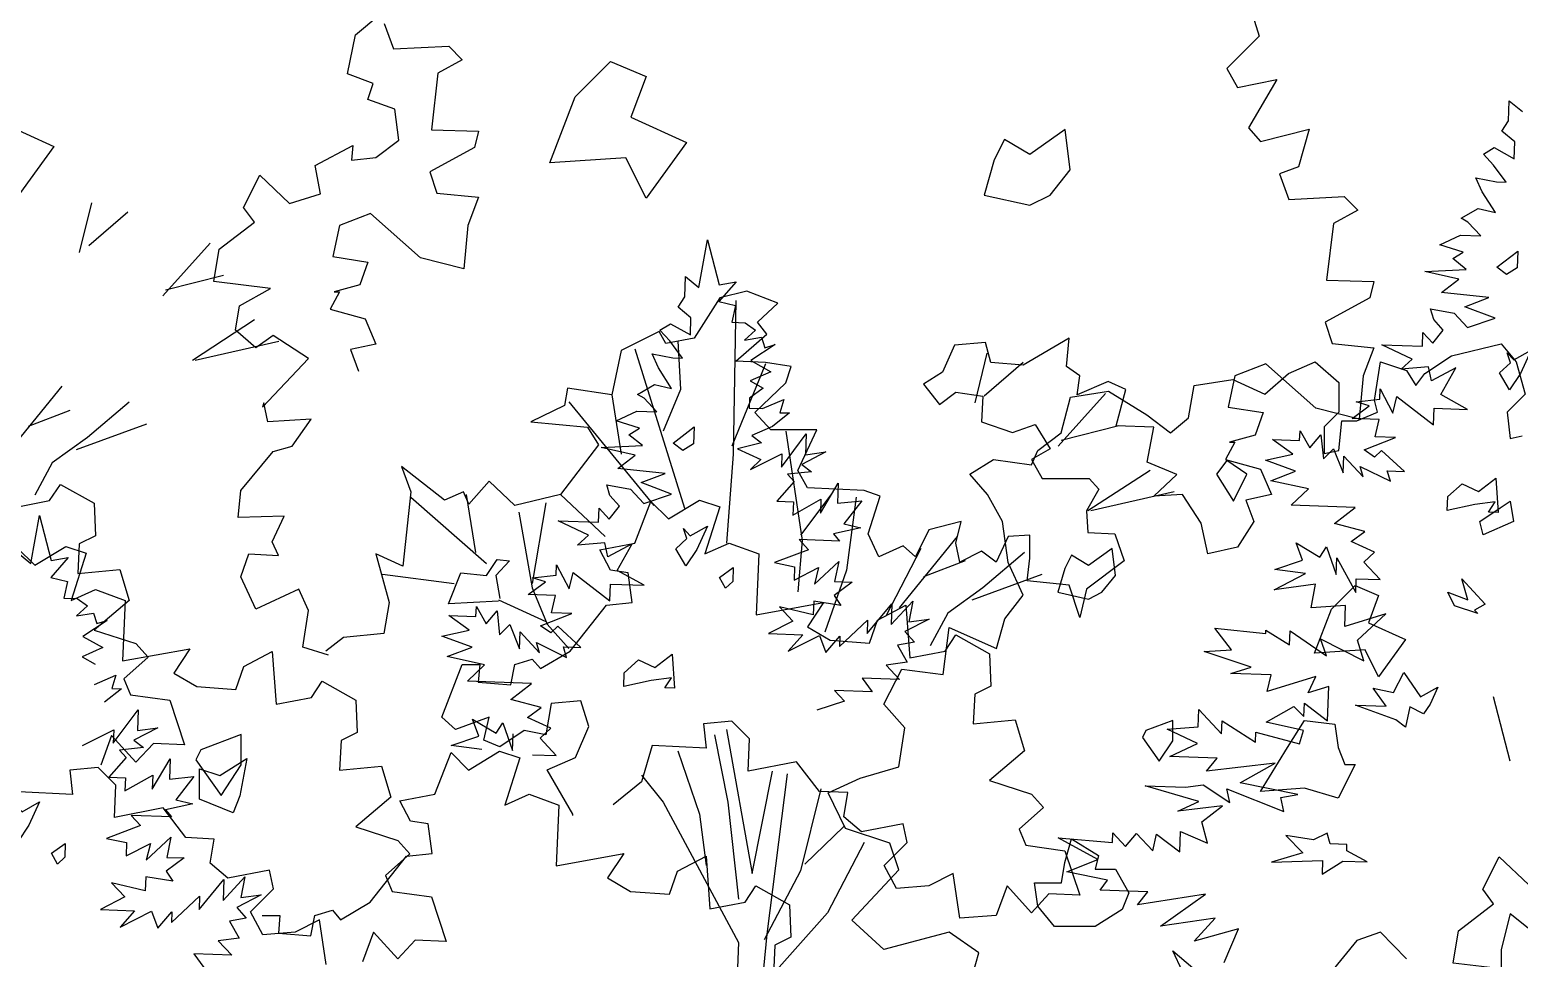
# Model space of a CAD drawing. Header units: inches. Extents: x 11.9 to 85.3, y 21.1 to 37.4.
# Drawn here: x 21.047 to 21.57, y 23.614 to 23.94 of the extents above; entities that cross this region are included whole.
import ezdxf

# ---------------------------------------------------------------- set-up
doc = ezdxf.new("R2010")
doc.units = ezdxf.units.IN
doc.header["$MEASUREMENT"] = 0
doc.layers.add('CAY', color=94, linetype='Continuous')
doc.layers.add('CAY-3', color=61, linetype='Continuous')

# ---------------------------------------------------------------- blocks, each defined once
blk = doc.blocks.new('A$C76451831')
at = {"layer": 'CAY'}
for p, q in [((5943, 1269.4), (5949.7, 1306.8)), ((5949.7, 1306.8), (5958.9, 1271.5)), ((5931.9, 1262.1), (5932.4, 1277.9)), ((5932.4, 1277.9), (5943, 1269.4)), ((5972.1, 1273.8), (5958.5, 1258.4)), ((5958.9, 1271.5), (5972.1, 1273.8)), ((5926.6, 1254.1), (5931.9, 1262.1)), ((5958.5, 1258.4), (5971.5, 1255.2)), ((5936.7, 1245.6), (5926.6, 1254.1)), ((5971.5, 1255.2), (5968.8, 1242.2)), ((5912.4, 1236), (5920.7, 1241.1)), ((5920.2, 1227.6), (5912.4, 1236)), ((5920.7, 1241.1), (5936.3, 1232.4)), ((5936.3, 1232.4), (5936.7, 1245.6)), ((5968.8, 1242.2), (5979.2, 1241.8)), ((5987.1, 1236.1), (5978.7, 1228.2)), ((5979.2, 1241.8), (5987.1, 1236.1)), ((5930.2, 1214.1), (5920.2, 1227.6)), ((5978.7, 1228.2), (5991.9, 1230.5)), ((6002.6, 1224.7), (5983.6, 1212.2)), ((5991.9, 1230.5), (5994.4, 1222.3)), ((5994.4, 1222.3), (6002.6, 1224.7)), ((5906.3, 1217.6), (5922.5, 1214.3)), ((5911.3, 1206.6), (5906.3, 1217.6)), ((5922.5, 1214.3), (5930.2, 1214.1)), ((5983.6, 1212.2), (5999.1, 1203.5)), ((5921.6, 1190.3), (5911.3, 1206.6)), ((5999.1, 1203.5), (5983, 1196.4)), ((5894.8, 1185.8), (5908.2, 1193.5)), ((5908.2, 1193.5), (5921.6, 1190.3)), ((5993.3, 1190.6), (5982.6, 1182.8)), ((5983, 1196.4), (5993.3, 1190.6)), ((5900.1, 1182.9), (5894.8, 1185.8)), ((5910.1, 1172.2), (5900.1, 1182.9)), ((5982.6, 1182.8), (5982.3, 1175.1)), ((5992.7, 1174.7), (6009.3, 1181.8)), ((6009.3, 1181.8), (6006.2, 1171.5)), ((5878.2, 1165.1), (5894.3, 1172.7)), ((5896.6, 1159.5), (5878.2, 1165.1)), ((5894.3, 1172.7), (5910.1, 1172.2)), ((5982.3, 1175.1), (5992.7, 1174.7)), ((6013.9, 1171.3), (6000.4, 1160.8)), ((6006.2, 1171.5), (6013.9, 1171.3)), ((5888.2, 1154.3), (5896.6, 1159.5)), ((5898.8, 1145.8), (5888.2, 1154.3)), ((6000.4, 1160.8), (5984.3, 1153.7)), ((5984.3, 1153.7), (5991.8, 1148)), ((6007.4, 1128.9), (6026.9, 1154.9)), ((6026.9, 1154.9), (6026.3, 1138.6)), ((5866.6, 1144.2), (5898.8, 1145.8)), ((5893.1, 1138.3), (5866.6, 1144.2)), ((5991.8, 1148), (5973, 1143.2)), ((5973, 1143.2), (5991.3, 1134.9)), ((5879.6, 1127.9), (5893.1, 1138.3)), ((5983.3, 1127), (6007.8, 1139.3)), ((5991.3, 1134.9), (5983.3, 1127)), ((6007.8, 1139.3), (6007.4, 1128.9)), ((6042.3, 1140.8), (6023.3, 1131)), ((6023.3, 1131), (6030.9, 1125.3)), ((6026.3, 1138.6), (6042.3, 1140.8)), ((5916.6, 1123.9), (5879.6, 1127.9)), ((5897.8, 1116.8), (5916.6, 1123.9)), ((6030.9, 1125.3), (6012.2, 1123.3)), ((6012.2, 1123.3), (6017.4, 1117.6)), ((5435.2, 1102.7), (5443.6, 1115.3)), ((5443.6, 1115.3), (5470, 1100.6)), ((5871, 1115), (5889.4, 1111.7)), ((5873.4, 1106.8), (5871, 1115)), ((5880.8, 1098.4), (5873.4, 1106.8)), ((5889.4, 1111.7), (5899.9, 1100.4)), ((5921.5, 1107.8), (5897.8, 1116.8)), ((5899.9, 1100.4), (5921.5, 1107.8)), ((6017.4, 1117.6), (6003.8, 1102.2)), ((6037.9, 1092.9), (6051.8, 1116.4)), ((6051.8, 1116.4), (6051.3, 1100.6)), ((5407.8, 1097.4), (5435.2, 1102.7)), ((5470, 1100.6), (5471.1, 1075.2)), ((5864.5, 1085.8), (5864.9, 1096.7)), ((5864.9, 1096.7), (5872.8, 1088.2)), ((5872.8, 1088.2), (5880.8, 1098.4)), ((6003.8, 1102.2), (6016.9, 1101.8)), ((6016.5, 1091.4), (6038.3, 1103.8)), ((6016.9, 1101.8), (6016.5, 1091.4)), ((6038.3, 1103.8), (6037.9, 1092.9)), ((6051.3, 1100.6), (6070.4, 1102.6)), ((6070.4, 1102.6), (6056.2, 1084.5)), ((5420.6, 1053.6), (5427.3, 1091)), ((5427.3, 1091), (5436.5, 1055.8)), ((5856.5, 1075.7), (5832.8, 1086.9)), ((5832.8, 1086.9), (5864.5, 1085.8)), ((6056.2, 1084.5), (6069.6, 1081.4)), ((5471.1, 1075.2), (5458.4, 1068.9)), ((5848, 1067.8), (5856.5, 1075.7)), ((6053, 1071.1), (6021.3, 1072.2)), ((6021.3, 1072.2), (6028.7, 1064.2)), ((6069.6, 1081.4), (6048.2, 1076.7)), ((6048.2, 1076.7), (6053, 1071.1)), ((5410, 1062.2), (5420.6, 1053.6)), ((5458.4, 1068.9), (5457.3, 1045.7)), ((5869.4, 1069.8), (5848, 1067.8)), ((5871.7, 1058.8), (5869.4, 1069.8)), ((5890.7, 1069), (5871.7, 1058.8)), ((5879.1, 1048.1), (5890.7, 1069)), ((6028.7, 1064.2), (6002.1, 1054.3)), ((5449.8, 1058.1), (5436.1, 1042.7)), ((5436.5, 1055.8), (5449.8, 1058.1)), ((5457.3, 1045.7), (5490, 1048.9)), ((5490, 1048.9), (5497.4, 1024.6)), ((5831.4, 1044.3), (5831.6, 1052.5)), ((5831.6, 1052.5), (5841.4, 1033.6)), ((6002.1, 1054.3), (6017.8, 1051)), ((6017.8, 1051), (6017.5, 1040.6)), ((6017.5, 1040.6), (6036.4, 1050.3)), ((6033.2, 1037.3), (6052.4, 1055.2)), ((6036.4, 1050.3), (6033.2, 1037.3)), ((6052.4, 1055.2), (6049.1, 1039.5)), ((5436.1, 1042.7), (5449.1, 1039.5)), ((5449.1, 1039.5), (5446.4, 1026.4)), ((5809.5, 1029.2), (5823, 1039.2)), ((5812.7, 1042.3), (5831.4, 1044.3)), ((5823, 1039.2), (5812.7, 1042.3)), ((5841.4, 1033.6), (5844.6, 1046.6)), ((5844.6, 1046.6), (5873.3, 1024.3)), ((5873.3, 1024.3), (5873.7, 1037.4)), ((5873.7, 1037.4), (5900, 1036.5)), ((5900, 1036.5), (5879.1, 1048.1)), ((6062.7, 1039), (6048.8, 1028.6)), ((6049.1, 1039.5), (6062.7, 1039)), ((5446.4, 1026.4), (5456.8, 1026.1)), ((5456.8, 1026.1), (5464.8, 1020.4)), ((5830.8, 1028.5), (5809.5, 1029.2)), ((5827.6, 1015), (5830.8, 1028.5)), ((6048.8, 1028.6), (6053.9, 1020.7)), ((5464.8, 1020.4), (5456.3, 1012.5)), ((5456.3, 1012.5), (5469.5, 1014.7)), ((5469.5, 1014.7), (5472, 1006.5)), ((5497.4, 1024.6), (5470, 1001.4)), ((5768.6, 1012.1), (5768.9, 1019.8)), ((5768.9, 1019.8), (5776.6, 1006.4)), ((5776.6, 1006.4), (5785.1, 1016.5)), ((5785.1, 1016.5), (5787.1, 997.8)), ((5819.1, 1004.9), (5843.5, 1014.5)), ((5843.5, 1014.5), (5827.6, 1015)), ((6005.9, 1019.7), (6016.3, 1008.4)), ((6032.4, 1013.3), (6005.9, 1019.7)), ((6032.8, 1024.2), (6032.4, 1013.3)), ((6053.9, 1020.7), (6032.8, 1024.2)), ((6074.5, 998.7), (6093.9, 1022)), ((6093.3, 1005.7), (6110.2, 1024.2)), ((6093.9, 1022), (6093.3, 1005.7)), ((6110.2, 1024.2), (6107, 1008)), ((5480.2, 1008.9), (5461.2, 996.5)), ((5472, 1006.5), (5480.2, 1008.9)), ((5747.3, 1012.8), (5768.6, 1012.1)), ((5763.2, 1001.4), (5747.3, 1012.8)), ((5787.1, 997.8), (5795.1, 1005.7)), ((5795.1, 1005.7), (5802.6, 986.9)), ((5827.1, 999.2), (5819.1, 1004.9)), ((5832.7, 1004.4), (5827.1, 999.2)), ((5850.7, 987.9), (5832.7, 1004.4)), ((6016.3, 1008.4), (5997.4, 998.7)), ((6052.8, 988.6), (6074.8, 1009.1)), ((6074.8, 1009.1), (6074.5, 998.7)), ((6122.9, 1010.1), (6104, 1000.4)), ((6107, 1008), (6122.9, 1010.1)), ((5461.2, 996.5), (5476.8, 987.8)), ((5470, 1001.4), (5502.7, 990.9)), ((5502.7, 990.9), (5512.2, 980.3)), ((5741.8, 996.7), (5763.2, 1001.4)), ((5765.5, 988.2), (5741.8, 996.7)), ((5802.6, 986.9), (5803.1, 1000)), ((5803.1, 1000), (5818.4, 983.6)), ((5818.4, 983.6), (5815.9, 991.8)), ((5815.9, 991.8), (5839.5, 980.1)), ((5997.4, 998.7), (6024.1, 997.7)), ((6024.1, 997.7), (6012.8, 985)), ((6012.8, 985), (6037.3, 997.3)), ((6037.3, 997.3), (6042.2, 983.9)), ((6042.2, 983.9), (6053.1, 996.7)), ((6053.1, 996.7), (6052.8, 988.6)), ((6111.4, 992), (6098.2, 989.7)), ((6104, 1000.4), (6111.4, 992)), ((5476.8, 987.8), (5460.6, 980.6)), ((5460.6, 980.6), (5470.9, 974.8)), ((5512.2, 980.3), (5493.2, 963.4)), ((5746.2, 980.7), (5765.5, 988.2)), ((5775.4, 974.2), (5746.2, 980.7)), ((5839.5, 980.1), (5837.1, 988.4)), ((5837.1, 988.4), (5850.7, 987.9)), ((6098.2, 989.7), (6105.9, 976.3)), ((5761.9, 961.5), (5775.4, 974.2)), ((6105.9, 976.3), (6089.5, 974.1)), ((6089.5, 974.1), (6099.9, 962.9)), ((5470.3, 959), (5486.9, 966.1)), ((5491.5, 955.5), (5478, 945.1)), ((5486.9, 966.1), (5483.8, 955.8)), ((5483.8, 955.8), (5491.5, 955.5)), ((5493.2, 963.4), (5498.5, 950.8)), ((5812.1, 959.8), (5761.9, 961.5)), ((5795.8, 947.2), (5812.1, 959.8)), ((6070.5, 963.9), (6078.3, 953.2)), ((6099.9, 962.9), (6070.5, 963.9)), ((5498.5, 950.8), (5529.1, 946.6)), ((5529.1, 946.6), (5540.7, 911.8)), ((5819.6, 940.9), (5795.8, 947.2)), ((6056.8, 945.8), (6035.2, 938.9)), ((6078.3, 953.2), (6048.9, 954.2)), ((6048.9, 954.2), (6056.8, 945.8)), ((5485, 913.1), (5504.5, 939.2)), ((5504.5, 939.2), (5503.9, 922.9)), ((5770.8, 918.6), (5765.8, 931.9)), ((5765.8, 931.9), (5784.4, 920.9)), ((5808.9, 933.2), (5819.6, 940.9)), ((5827.2, 924.8), (5808.9, 933.2)), ((5460.9, 911.2), (5485.4, 923.5)), ((5485.4, 923.5), (5485, 913.1)), ((5519.9, 925), (5501, 915.3)), ((5503.9, 922.9), (5519.9, 925)), ((5784.4, 920.9), (5789.7, 928.8)), ((5789.7, 928.8), (5797.1, 907.3)), ((5797.1, 907.3), (5797.6, 920.4)), ((5818.7, 916.9), (5827.2, 924.8)), ((5483.7, 919.1), (5475.3, 895.9)), ((5502.7, 898.1), (5483.7, 919.1)), ((5508.5, 909.6), (5489.8, 907.5)), ((5501, 915.3), (5508.5, 909.6)), ((5516.4, 912.8), (5502.7, 898.1)), ((5540.7, 911.8), (5516.4, 912.8)), ((5749.2, 911.2), (5770.8, 918.6)), ((5773.1, 908.1), (5749.2, 911.2)), ((5831.4, 903.4), (5818.7, 916.9)), ((5495.1, 901.9), (5481.4, 886.5)), ((5489.8, 907.5), (5495.1, 901.9)), ((5515.5, 877.1), (5529.5, 900.7)), ((5529.5, 900.7), (5528.9, 884.8)), ((5812.9, 904), (5831.4, 903.4)), ((5481.4, 886.5), (5494.5, 886)), ((5494.1, 875.6), (5515.9, 888)), ((5494.5, 886), (5494.1, 875.6)), ((5515.9, 888), (5515.5, 877.1)), ((5528.9, 884.8), (5548, 886.9)), ((5548, 886.9), (5533.8, 868.8)), ((5547.3, 865.6), (5525.8, 860.9)), ((5533.8, 868.8), (5547.3, 865.6)), ((5498.9, 856.4), (5506.3, 848.5)), ((5530.6, 855.3), (5498.9, 856.4)), ((5525.8, 860.9), (5530.6, 855.3)), ((5506.3, 848.5), (5479.7, 838.5)), ((5510.8, 821.5), (5530, 839.5)), ((5530, 839.5), (5526.8, 823.7)), ((5479.7, 838.5), (5495.4, 835.2)), ((5495.4, 835.2), (5495.1, 824.8)), ((5495.1, 824.8), (5514, 834.6)), ((5514, 834.6), (5510.8, 821.5)), ((5540.3, 823.2), (5526.4, 812.8)), ((5526.8, 823.7), (5540.3, 823.2)), ((5510, 797.5), (5483.5, 803.9)), ((5483.5, 803.9), (5494, 792.7)), ((5510.4, 808.4), (5510, 797.5)), ((5531.5, 805), (5510.4, 808.4)), ((5526.4, 812.8), (5531.5, 805)), ((5552.1, 782.9), (5571.5, 806.3)), ((5570.9, 790), (5587.9, 808.4)), ((5571.5, 806.3), (5570.9, 790)), ((5587.9, 808.4), (5584.6, 792.2)), ((5494, 792.7), (5475, 782.9)), ((5530.4, 772.8), (5552.4, 793.3)), ((5552.4, 793.3), (5552.1, 782.9)), ((5600.5, 794.4), (5581.6, 784.6)), ((5584.6, 792.2), (5600.5, 794.4)), ((5475, 782.9), (5501.7, 782)), ((5501.7, 782), (5490.4, 769.2)), ((5490.4, 769.2), (5514.9, 781.5)), ((5514.9, 781.5), (5519.8, 768.2)), ((5519.8, 768.2), (5530.7, 781)), ((5530.7, 781), (5530.4, 772.8)), ((5581.6, 784.6), (5589, 776.2)), ((5589, 776.2), (5575.8, 773.9)), ((5575.8, 773.9), (5583.5, 760.5)), ((5583.5, 760.5), (5567.1, 758.4)), ((5567.1, 758.4), (5577.6, 747.1)), ((5577.6, 747.1), (5548.1, 748.2)), ((5548.1, 748.2), (5555.9, 737.5))]:
    blk.add_line(p, q, dxfattribs=at)
for points in [[(4202.3, 1718.9), (4168.5, 1716.7), (4165.4, 1731.5), (4164.3, 1728.3), (4200.2, 1766.3), (4172.8, 1784.2), (4159, 1774.7), (4143.2, 1788.5), (4146.4, 1807.4), (4170.6, 1821.2), (4126.4, 1826.4), (4130.6, 1851.7), (4158, 1872.8), (4149.6, 1884.4), (4162.2, 1909.7), (4185.4, 1887.6)], [(5696.8, 1476), (5704.1, 1456), (5747.4, 1458.1), (5757.9, 1447.5), (5738.9, 1437), (5733.7, 1392.7), (5770.6, 1391.6), (5767.4, 1379), (5732.6, 1360), (5737.9, 1343.1), (5770.6, 1340), (5762.2, 1317.8), (5759, 1284.1), (5725.2, 1292.5), (5686.2, 1327.3), (5662, 1317.8), (5656.7, 1293.6), (5684.1, 1289.3), (5677.8, 1271.4), (5657.7, 1266.1), (5662, 1266.1), (5654.6, 1252.4), (5682, 1245), (5690.4, 1225), (5670.4, 1220.8), (5676.7, 1203.9)], [(530, 749.3), (509.9, 755.6), (514.2, 784.1), (506.8, 800.9), (473, 785.1), (461.4, 810.4), (467.7, 828.4), (490.9, 827.3), (485.7, 837.9), (495.2, 857.9), (459.3, 856.8), (461.4, 877.9), (486.7, 908.5), (501.5, 912.7), (516.3, 933.8), (482.5, 931.7), (479.3, 946.5), (478.3, 943.3), (514.2, 981.3), (486.7, 999.2), (473, 989.7), (457.2, 1003.4), (460.4, 1022.4), (484.6, 1036.1), (440.3, 1041.4), (444.5, 1066.7), (472, 1087.8), (463.5, 1099.4), (476.2, 1124.7), (499.4, 1102.6), (523.6, 1110), (519.4, 1132.1), (549, 1147.9), (547.9, 1136.3), (566.9, 1138.4), (584.8, 1152.1), (581.7, 1176.4), (560.6, 1183.8), (564.8, 1196.4), (544.7, 1203.8), (551.1, 1234.4), (570.1, 1250.2)], [(1251.4, 1253.4), (1257.7, 1233.4), (1232.4, 1208), (1240.8, 1193.3), (1271.4, 1199.6), (1249.3, 1161.6), (1258.8, 1151.1), (1296.7, 1160.6), (1288.3, 1131.1), (1273.5, 1125.8), (1280.9, 1105.7), (1324.2, 1107.9), (1334.7, 1097.3), (1315.7, 1086.8), (1310.4, 1042.5), (1347.4, 1041.4), (1344.2, 1028.7), (1309.4, 1009.8), (1314.7, 992.9), (1347.4, 989.7), (1338.9, 967.6), (1335.8, 933.8), (1302, 942.3), (1263, 977.1), (1238.7, 967.6), (1233.4, 943.3), (1260.9, 939.1), (1254.5, 921.2), (1234.5, 915.9), (1238.7, 915.9), (1231.3, 902.2), (1258.8, 894.8), (1267.2, 874.8), (1247.2, 870.5), (1253.5, 853.7)], [(5467.9, 1335.7), (5458.4, 1296.7)], [(5496.4, 1328.4), (5465.8, 1302)], [(5560.7, 1304.1), (5523.8, 1263)], [(5571.3, 1278.8), (5525.9, 1267.2)], [(5595.5, 1244), (5547, 1212.3)], [(5614.5, 1227.1), (5549.1, 1212.3)], [(1197.8, 501.9), (1190.2, 518), (1216.2, 495.8)], [(1230.2, 508.9), (1241.6, 535.3), (1206.8, 525.6), (1223.3, 543.6), (1180.5, 537.4), (1215.8, 562.4), (1162.5, 553.9), (1170.5, 564), (1133.4, 565.3), (1139.1, 573.3), (1107.2, 579.8), (1131.5, 589.4), (1100.4, 606.4), (1142.9, 602.6), (1143.1, 610.3), (1153.2, 599.5), (1161.7, 609.7), (1174.4, 596.1), (1177.5, 609.1), (1195.6, 595.3), (1196.2, 611.2), (1217.2, 602.3), (1212.8, 618.8), (1229.1, 631.3), (1194, 627.1), (1210.6, 634.7), (1168.4, 647.1), (1200.1, 646), (1213.8, 647.7), (1234.6, 633.9), (1232.3, 644.8), (1276.9, 627), (1274.6, 637.9), (1287.8, 640.2), (1242.8, 649.4), (1270.1, 664.8), (1216.4, 658.5), (1224.9, 668.7), (1187.8, 670), (1209.5, 680.1), (1185.8, 691.3), (1209.9, 693.2), (1210.4, 706.8), (1228.3, 687.6), (1228.7, 698), (1254.8, 681.2), (1255.1, 688.9), (1289.2, 680), (1292.3, 690.3), (1263.1, 696.8), (1284.8, 709.2), (1292.7, 701.2), (1293, 711.6), (1311.1, 697.8), (1312.1, 724.6), (1296, 719.7), (1301.9, 732.6), (1263.9, 720.8), (1267.1, 733.8), (1235.4, 734.9), (1251.4, 739.8), (1214.7, 752), (1236, 753.5), (1223, 770.3), (1262.8, 766.2), (1262.9, 768.9), (1281.5, 757.4), (1281.9, 768.2), (1310.2, 748.6), (1305.7, 761.9), (1339.5, 744.9), (1334.6, 760.9), (1356.7, 781.5), (1324.6, 771.7), (1325.2, 788), (1298.4, 786.2), (1301.7, 804.7), (1269.4, 800.4), (1293.9, 813.1), (1270, 816.2), (1291.5, 823.6), (1286.5, 837), (1305.2, 825.9), (1310.4, 833.9), (1317.9, 812.3), (1318.3, 825.4), (1333.2, 798.2), (1333.6, 809), (1352.2, 808.4), (1339.5, 822), (1347.9, 829.8), (1329.6, 838.2), (1340.3, 846), (1316.5, 852.2), (1332.8, 864.8), (1282.6, 866.6), (1296.2, 879.2), (1266.9, 885.7), (1286.2, 893.2), (1262.5, 901.7), (1284, 906.4), (1268.1, 917.8), (1289.3, 917.1), (1289.6, 924.8), (1297.3, 911.4), (1305.8, 921.5), (1307.9, 902.9), (1315.9, 910.7), (1323.4, 891.9), (1323.8, 905), (1339.1, 888.6), (1336.7, 896.9), (1360.3, 885.2), (1357.8, 893.4), (1371.4, 892.9), (1353.4, 909.4), (1347.8, 904.2), (1339.8, 909.9), (1364.2, 919.5), (1348.4, 920), (1351.5, 933.5), (1330.3, 934.3), (1343.8, 944.2), (1333.4, 947.3), (1352.1, 949.4), (1352.4, 957.5), (1362.1, 938.6), (1365.3, 951.6), (1394, 929.3), (1394.4, 942.4), (1420.7, 941.5), (1399.8, 953.1), (1411.4, 974), (1392.5, 963.8), (1390.1, 974.8), (1368.8, 972.8), (1377.2, 980.7), (1353.6, 991.9), (1385.3, 990.8), (1385.6, 1001.7), (1393.5, 993.3), (1401.6, 1003.4), (1394.2, 1011.8), (1391.7, 1020.1), (1410.2, 1016.7), (1420.7, 1005.5), (1442.2, 1012.9), (1418.5, 1021.8), (1437.3, 1028.9), (1400.3, 1032.9), (1413.8, 1043.3), (1387.3, 1049.2), (1419.5, 1050.8), (1409, 1059.4), (1417.3, 1064.5), (1398.9, 1070.1), (1415, 1077.7), (1430.9, 1077.2), (1420.8, 1088), (1415.5, 1090.9), (1428.9, 1098.6), (1442.4, 1095.4), (1432.1, 1111.6), (1427, 1122.6), (1443.2, 1119.4), (1450.9, 1119.1), (1441, 1132.6), (1433.1, 1141), (1441.4, 1146.2), (1457, 1137.5), (1457.5, 1150.6), (1447.3, 1159.1), (1452.6, 1167.1), (1453.1, 1182.9), (1463.7, 1174.4)], [(5444.7, 1192.3), (5399.3, 1136.4)], [(5497.4, 1179.7), (5464.7, 1152.2), (5437.3, 1132.2), (5423.6, 1106.9)], [(5451, 1173.3), (5418.3, 1160.7)], [(5456.3, 1142.7), (5511.1, 1162.8)], [(5963.8, 1034.3), (5959.1, 1042.6), (5969.8, 1050.4), (5969.4, 1039.5), (5963.8, 1034.3)], [(1253.5, 853.7), (1240.8, 833.6), (1217.6, 828.4), (1212.4, 852.6), (1197.6, 874.8), (1175.4, 873.7), (1193.4, 890.6), (1170.2, 900.1), (1175.4, 927.5), (1145.9, 928.6), (1153.3, 957), (1139.6, 963.4), (1115.3, 952.8), (1117.4, 967.6), (1106.9, 975), (1109, 997.1), (1073.1, 976), (1047.8, 978.1), (1043.6, 993.9), (1019.3, 991.8), (1009.9, 970.7), (995.1, 961.2), (1007.7, 945.4), (1020.4, 954.9), (1041.5, 951.8), (1040.4, 931.7), (1064.7, 923.3), (1082.6, 929.6), (1094.2, 910.6), (1079.5, 902.2), (1087.9, 887.4), (1124.8, 887.4), (1132.2, 879), (1122.7, 862.1), (1123.8, 845.2), (1144.9, 844.2), (1152.2, 823.1), (1122.7, 800.9), (1117.4, 778.8), (1109, 804.1), (1076.3, 807.3), (1078.4, 825.2), (1078.4, 843.1), (1061.5, 842.1), (1052, 822), (1040.4, 830.5), (1023.6, 822), (1020.4, 836.8), (1024.6, 853.7), (999.3, 847.3), (988.8, 826.2), (979.3, 834.7), (960.3, 826.2), (951.8, 844.2), (961.3, 873.7), (948.7, 877.9), (904.4, 880), (897, 893.7), (911.8, 925.4), (875.9, 925.4), (863.3, 939.1), (887.5, 962.3), (891.7, 975), (871.7, 978.1), (848.5, 979.2), (872.7, 1000.3), (865.4, 1009.8), (881.2, 1024.5), (856.9, 1034), (835.8, 1028.7), (815.8, 997.1), (793.6, 992.9), (788.4, 1002.4), (758.8, 987.6), (751.5, 952.8), (716.7, 958.1), (714.5, 944.4), (688.2, 931.7), (732.5, 927.5), (740.9, 913.8), (711.4, 874.8), (675.5, 866.3), (655.5, 885.3), (639.7, 867.4), (635.4, 876.9), (620.7, 870.5), (586.9, 896.9), (594.3, 876.9), (588, 818.9), (566.9, 828.4), (577.4, 790.4), (573.2, 766.1), (541.6, 763), (527.9, 752.4)], [(848.5, 1026.6), (846.4, 906.4), (841.1, 836.8)], [(803.1, 995), (805.2, 957), (791.5, 924.3)], [(769.4, 988.7), (808.4, 864.2)], [(1044.7, 985.5), (1035.2, 946.5)], [(871.7, 977.1), (845.3, 912.7)], [(1073.1, 978.1), (1042.6, 951.8)], [(717.7, 947.5), (784.2, 866.3)], [(751.5, 952.8), (758.8, 906.4)], [(1137.5, 953.9), (1100.6, 912.7)], [(887.5, 924.3), (900.2, 838.9), (897, 798.8)], [(1148, 928.6), (1102.7, 917)], [(1172.3, 893.7), (1123.8, 862.1)], [(637.6, 874.8), (644.9, 829.4)], [(711.4, 874.8), (746.2, 842.1)], [(923.4, 875.8), (899.1, 843.1)], [(1191.3, 876.9), (1125.9, 862.1)], [(594.3, 872.7), (653.4, 821)], [(634.4, 741.9), (648.1, 741.9), (647, 728.2), (672.4, 726.1), (675.5, 741.9), (689.2, 746.1), (695.6, 738.7), (718.8, 752.4), (747.2, 788.3), (767.3, 790.4), (764.1, 813.6), (750.4, 815.7), (742, 831.5), (769.4, 836.8), (782, 869.5), (795.8, 855.8), (820, 870.5), (835.8, 865.3), (824.2, 828.4), (843.2, 836.8), (866.4, 828.4), (864.3, 780.9), (917, 790.4), (904.4, 771.4), (922.3, 760.9), (952.9, 758.7), (959.2, 776.7), (981.4, 788.3), (984.5, 747.1), (1012, 752.4), (1020.4, 765.1), (1046.8, 750.3), (1047.8, 725), (1035.2, 718.7), (1034.1, 695.5), (1066.8, 698.6), (1074.2, 674.4), (1046.8, 651.2), (1079.5, 640.6), (1089, 630.1), (1070, 613.2), (1075.2, 600.5), (1105.8, 596.3), (1117.4, 561.5), (1093.2, 562.6), (1079.5, 547.8), (1060.5, 568.9), (1052, 545.7), (1023.6, 543.6), (1018.3, 578.4), (999.3, 568.9), (974, 566.8), (964.5, 584.7), (982.4, 602.7), (979.3, 617.4), (946.6, 611.1), (932.9, 622.7), (936, 641.7), (913.9, 642.7), (895.9, 665.9), (858, 658.6), (859, 683.9), (845.3, 697.6), (823.2, 695.5), (825.3, 676.5), (783.1, 678.6), (774.7, 650.1), (752.5, 632.2)], [(699.8, 868.4), (689.2, 805.2)], [(942.4, 872.7), (935, 815.7), (918.1, 767.2)], [(678.7, 861.1), (689.2, 802), (700.8, 773.5), (717.7, 754.5)], [(1021.5, 842.1), (976.1, 786.2)], [(993, 832.6), (965.6, 779.8)], [(1074.2, 829.4), (1041.5, 802), (1014.1, 782), (1000.4, 756.6)], [(5441.4, 818.5), (5436.7, 826.9), (5447.4, 834.6), (5447, 823.8), (5441.4, 818.5)], [(662.9, 791.4), (623.8, 789.3), (633.3, 813.6), (653.4, 811.5), (661.8, 824.1), (671.3, 823.1), (660.8, 811.5), (663.9, 793.6)], [(1027.8, 823.1), (995.1, 810.4)], [(572.2, 812.5), (628.1, 805.2)], [(1033.1, 792.5), (1087.9, 812.5)], [(662.9, 792.5), (699.8, 775.6)], [(720.9, 623.7), (720.9, 624.8), (700.8, 659.6), (723, 669.1), (733.5, 693.4), (727.2, 713.4), (704, 711.3), (699.8, 687), (682.9, 690.2), (663.9, 677.5), (651.3, 682.8), (655.5, 700.7), (629.1, 691.2), (618.6, 700.7), (634.4, 741.9)], [(841.1, 691.2), (861.1, 578.4), (877, 658.6)], [(831.6, 687), (842.2, 634.3), (850.6, 558.4)], [(803.1, 674.4), (820, 624.8), (825.3, 584.7)], [(774.7, 655.4), (791.5, 634.3), (850.6, 524.6), (847.4, 444.5), (842.2, 343.2), (836.9, 219.8), (831.6, 177.6), (821.1, 141.8)], [(888.6, 656.4), (872.7, 530.9), (866.4, 466.6), (861.1, 337.9), (856.9, 208.2), (854.8, 166), (859, 143.9)], [(914.9, 644.8), (899.1, 580.5), (870.6, 526.7)], [(932.9, 615.3), (902.3, 585.8)], [(948.7, 602.7), (920.2, 547.8), (869.6, 490.9)]]:
    blk.add_lwpolyline(points, dxfattribs=at)
for points in [[(5351.5, 1415.3), (5379.2, 1443), (5406.9, 1431.1), (5395, 1399.4), (5438.6, 1379.6), (5406.9, 1336.1), (5391, 1367.8), (5331.7, 1363.8)], [(722.8, 1185.8), (750.5, 1213.5), (778.2, 1201.7), (766.3, 1170), (809.9, 1150.2), (778.2, 1106.6), (762.4, 1138.3), (703, 1134.3)], [(1109.9, 1128.8), (1106, 1160.5), (1078.3, 1140.7), (1058.5, 1152.6), (1050.5, 1136.7), (1042.6, 1109), (1078.3, 1101.1), (1094.1, 1109)], [(5922.9, 1147.7), (5939.2, 1160.3), (5938.7, 1147.1), (5930.4, 1142)], [(5925, 1065.1), (5933.4, 1073), (5931, 1080.8), (5936.2, 1075.1), (5949.6, 1082.8), (5941.3, 1064.5), (5932.7, 1051.7)], [(1443.6, 1052.7), (1459.9, 1065.3), (1459.5, 1052.2), (1451.1, 1047)], [(1445.7, 970.1), (1454.1, 978), (1451.7, 985.8), (1456.9, 980.2), (1470.4, 987.9), (1462, 969.6), (1453.4, 956.7)], [(5923.9, 955.9), (5916.2, 956.2), (5921.4, 964.1), (5905.5, 962), (5884.1, 957.3), (5884.4, 968.1), (5895.7, 978.2), (5908.6, 972.3), (5922.1, 982.7)], [(5552.4, 869.2), (5552.4, 892.9), (5568.2, 887.7), (5589.3, 900.9), (5584, 871.8), (5578.8, 858.6)], [(1444.6, 860.9), (1436.9, 861.2), (1442.2, 869.2), (1426.3, 867), (1404.8, 862.3), (1405.2, 873.2), (1416.4, 883.2), (1429.3, 877.3), (1442.8, 887.7)], [(5402.6, 849.4), (5411, 857.2), (5408.6, 865), (5413.8, 859.4), (5427.2, 867.1), (5418.9, 848.8), (5410.3, 835.9)], [(1428.7, 781.7), (1410.3, 787.8), (1405.3, 798.4), (1420.9, 792.4), (1416.1, 808.9), (1434.4, 789.2), (1426.1, 784.5)], [(1364.6, 698.7), (1332.9, 710.2), (1356.9, 709.4), (1346.9, 723.3), (1362.7, 720.1), (1370.9, 735.6), (1383.8, 716.6), (1397.3, 724.3), (1391.3, 710.9), (1386.1, 703.4), (1375.4, 708.7), (1372.1, 693)], [(1313.2, 601.7), (1310.8, 609.9), (1300.2, 604.8), (1278.6, 608.3), (1291.7, 594.7), (1267.4, 587.4), (1307.3, 588.7), (1306.9, 577.9), (1323.2, 588.2), (1342.2, 587.5), (1326.2, 596.2), (1326.3, 601.2)]]:
    blk.add_lwpolyline(points, close=True, dxfattribs=at)
at = {"layer": 'CAY-3'}
blk.add_line((6577.4, 899), (6564.2, 949.2), dxfattribs=at)
for points in [[(6154.8, 724), (6161.9, 749.1), (6138.7, 765.3), (6087.6, 751.5), (6062.4, 774.7), (6099.4, 814), (6092.3, 834.9), (6057.7, 846.3), (6043.9, 874.2), (6069.1, 885.6), (6099.4, 894.6), (6104.1, 924.9), (6087.6, 943.4), (6101.7, 970.9), (6134, 966.6), (6138.7, 1003.6), (6175.6, 987), (6182.3, 1010.2), (6196.5, 1028.7), (6184.7, 1054.3), (6180.3, 1086.5), (6168.5, 1107.4), (6154.8, 1123.5), (6173.3, 1134.9), (6203.1, 1130.6), (6207.9, 1142), (6226.3, 1155.7), (6233.4, 1183.7), (6263.3, 1188.4), (6293.2, 1169.9), (6311.6, 1155.7), (6325.8, 1167.5), (6330.1, 1192.7), (6360.4, 1197.4), (6385.5, 1186), (6404, 1202.1), (6424.8, 1211.2), (6443.3, 1195.1), (6443.3, 1171.9), (6431.9, 1160.5), (6431.9, 1139.6), (6443.3, 1142), (6445.7, 1165.2), (6457.5, 1165.2), (6473.6, 1171.9), (6471.2, 1181.3), (6475.9, 1211.2), (6496.4, 1204.5), (6503.5, 1192.7), (6510.5, 1202.1), (6531.4, 1215.9), (6570.3, 1225.3), (6582.1, 1211.2), (6589.1, 1186), (6575, 1171.9), (6577.4, 1151.4), (6586.8, 1153.4)], [(6609.6, 753.8), (6577.4, 779.4), (6570.3, 751.5), (6570.3, 725.9), (6595.8, 712.2)], [(6496.4, 744.4), (6475.9, 765.3), (6457.5, 758.6), (6436.6, 733)], [(5601.5, 778.1), (5615.2, 778.1), (5614.1, 764.4), (5639.4, 762.3), (5642.6, 778.1), (5656.3, 782.3), (5662.6, 774.9), (5685.8, 788.7), (5714.3, 824.5), (5734.4, 826.6), (5731.2, 849.8), (5717.5, 851.9), (5709, 867.8), (5736.5, 873), (5749.1, 905.7), (5762.8, 892), (5787.1, 906.8), (5802.9, 901.5), (5791.3, 864.6), (5810.3, 873), (5833.5, 864.6), (5831.4, 817.1), (5884.1, 826.6), (5871.5, 807.6), (5889.4, 797.1), (5920, 795), (5926.3, 812.9), (5948.5, 824.5), (5951.6, 783.4), (5979, 788.7), (5987.5, 801.3), (6013.8, 786.5), (6014.9, 761.2), (6002.2, 754.9), (6001.2, 731.7)], [(286.5, 833.3), (300.3, 819.5), (324.5, 834.3), (340.3, 829), (328.7, 792.1), (347.7, 800.6), (370.9, 792.1), (368.8, 744.7), (421.5, 754.2), (408.9, 735.2), (426.8, 724.6), (457.4, 722.5), (463.7, 740.4), (485.9, 752), (489, 710.9), (516.5, 716.2), (524.9, 728.8), (551.3, 714.1), (552.3, 688.8), (539.7, 682.4), (538.6, 659.2), (571.3, 662.4), (578.7, 638.1), (551.3, 614.9), (584, 604.4), (593.5, 593.8), (574.5, 577), (579.7, 564.3), (610.3, 560.1), (621.9, 525.3), (597.7, 526.3), (584, 511.6), (565, 532.7), (556.5, 509.5)], [(528.1, 507.4), (522.8, 542.2), (503.8, 532.7), (478.5, 530.6), (469, 548.5), (486.9, 566.4), (483.8, 581.2), (451.1, 574.9), (437.4, 586.5), (440.5, 605.4), (418.4, 606.5), (400.5, 629.7), (362.5, 622.3), (363.5, 647.6), (349.8, 661.3), (327.7, 659.2), (329.8, 640.3), (287.6, 642.4)]]:
    blk.add_lwpolyline(points, dxfattribs=at)
for points in [[(6371.5, 1123.4), (6355.7, 1134), (6347.8, 1123.4), (6361, 1102.3)], [(6569.5, 1097), (6577.4, 1102.3), (6580, 1086.5), (6556.3, 1075.9), (6553.6, 1086.5)], [(6268.6, 1044.2), (6266, 1065.3), (6247.5, 1052.1), (6234.3, 1060.1), (6229, 1049.5), (6223.7, 1031), (6247.5, 1025.7), (6258, 1031)], [(6437.5, 1017.8), (6456, 1036.3), (6474.5, 1028.4), (6466.5, 1007.2), (6495.6, 994), (6474.5, 965), (6463.9, 986.1), (6424.3, 983.5)], [(6292.4, 922.8), (6289.7, 917.5), (6302.9, 899), (6313.5, 914.8), (6313.5, 930.7)], [(6403.2, 909.6), (6416.4, 930.7), (6440.2, 928), (6442.8, 909.6), (6448.1, 896.4), (6456, 896.4), (6442.8, 870), (6416.4, 877.9), (6382.1, 875.2)], [(6252.8, 814.5), (6268.6, 814.5), (6279.2, 796), (6273.9, 782.8), (6252.8, 769.6), (6221.1, 769.6), (6207.9, 785.5), (6205.3, 803.9), (6226.4, 803.9), (6229, 819.8), (6234.3, 838.3), (6255.4, 825.1)], [(430.1, 675.3), (426.1, 667.3), (445.9, 639.6), (461.7, 663.4), (461.7, 687.1)]]:
    blk.add_lwpolyline(points, close=True, dxfattribs=at)

msp = doc.modelspace()

# ---------------------------------------------------------------- block references
at = {"layer": 'CAY', "xscale": 0.0004489089019145984, "yscale": 0.0004489089019145984, "zscale": 0.0004489089019145984}
for p in [(20.91449, 23.38433), (18.61455, 23.27991), (19.69482, 22.79263)]:
    msp.add_blockref('A$C76451831', p, dxfattribs=at)

doc.saveas('drawing.dxf')
